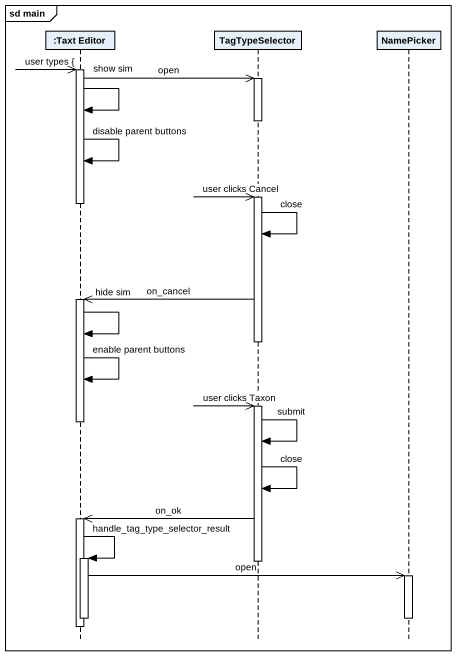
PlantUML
@startuml
mainframe sd main
hide footbox
participant ":Taxt Editor" as Taxt_Editor
participant TagTypeSelector
participant NamePicker

Taxt_Editor ->> Taxt_Editor : user types {
activate Taxt_Editor
Taxt_Editor ->> TagTypeSelector : open
activate TagTypeSelector
Taxt_Editor -> Taxt_Editor : show sim
deactivate TagTypeSelector
Taxt_Editor -> Taxt_Editor : disable parent buttons
TagTypeSelector ->> TagTypeSelector : user clicks Cancel
activate TagTypeSelector
deactivate Taxt_Editor
TagTypeSelector -> TagTypeSelector : close
TagTypeSelector ->> Taxt_Editor : on_cancel
activate Taxt_Editor
Taxt_Editor -> Taxt_Editor : hide sim
deactivate TagTypeSelector
Taxt_Editor -> Taxt_Editor : enable parent buttons
TagTypeSelector ->> TagTypeSelector : user clicks Taxon
activate TagTypeSelector
deactivate Taxt_Editor
TagTypeSelector -> TagTypeSelector : submit
TagTypeSelector -> TagTypeSelector : close
TagTypeSelector ->> Taxt_Editor : on_ok
activate Taxt_Editor
Taxt_Editor -> Taxt_Editor : handle_tag_type_selector_result
activate Taxt_Editor
deactivate TagTypeSelector
Taxt_Editor ->> NamePicker : open
activate NamePicker
deactivate Taxt_Editor
deactivate NamePicker
deactivate Taxt_Editor
@enduml
